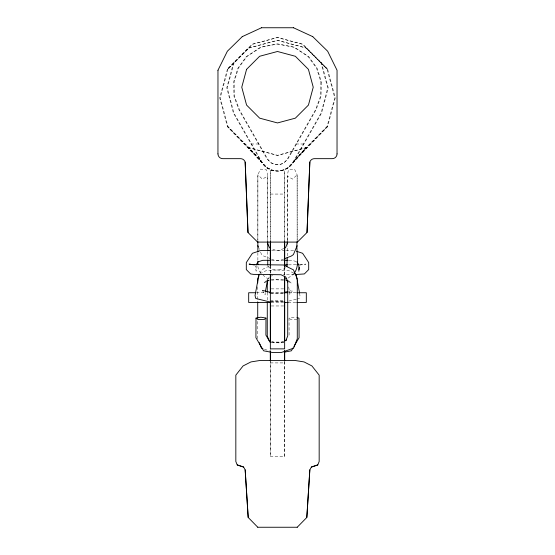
<?xml version="1.0" encoding="UTF-8"?>
<svg xmlns="http://www.w3.org/2000/svg" width="555" height="555" viewBox="0 0 555 555"><rect width="100%" height="100%" fill="white"/><g stroke="black" fill="none" stroke-linecap="round" stroke-linejoin="round"><path stroke-width="0.42" stroke-dasharray="2.77 2.08" d="M257.714 338.716L257.714 320.7M257.721 299.249L257.721 286.38M257.867 241.709L257.867 174.818L260.489 169.129L266.601 169.927L267.753 176.108L267.753 240.731M267.281 300.047L267.281 292.36M284.646 361.478L284.646 456.515L270.354 456.515L270.354 361.478M270.354 273.261L270.354 265.547M270.354 170.718L270.354 241.085L270.354 170.718L284.646 170.718L284.646 241.085L284.646 170.718M284.646 456.515L284.646 360.764M287.247 255.862L287.247 245.803M287.268 241.05L287.247 176.108L288.399 169.927L294.511 169.129L297.133 174.818L297.161 239.704M256.132 265.602L256.139 271.166L255.328 265.845M265.214 292.374L265.103 294.823L262.397 290.369M227.432 69.097L219.725 97.86L227.432 126.616L261.329 161.887A18.336 18.336 0 0 0 293.172 161.887L327.055 126.616L334.755 97.86L327.055 69.097L302.447 44.254L277.25 37.518L252.053 44.254L227.432 69.097L248.48 48.049L277.243 40.342L305.999 48.049L327.055 69.097M227.945 69.097L220.245 97.86L227.945 126.616L261.828 161.887A18.336 18.336 0 0 0 293.671 161.887L327.568 126.616L335.275 97.86L327.568 69.097L302.947 44.254L277.75 37.518L252.553 44.254L227.945 69.097L249.001 48.049L277.757 40.342L306.52 48.049L327.568 69.097M233.579 62.666L226.759 87.843L233.419 113.067L261.329 161.887L248.48 147.672L227.432 126.616M234.078 62.666L227.259 87.843L233.919 113.067L261.828 161.887L249.001 147.672L227.945 126.616M259.969 273.518L261.578 269.848L269.89 265.741M268.495 278.679L269.182 277.098M327.055 126.616L305.999 147.672L293.172 161.887L321.081 113.067L327.741 87.843L320.922 62.666M327.568 126.616L306.52 147.672L293.671 161.887L321.581 113.067L328.241 87.843L321.421 62.666M266.546 280.552L263.521 283.175L266.282 281.739M285.534 267.649L283.466 269.175L279.255 269.89L266.296 270.549L261.204 273.199M288.163 278.062L293.81 273.872M271.228 276.085L272.595 275.412M281.08 170.718L288.066 167.596L305.999 147.672L277.243 155.372L248.48 147.672L266.435 167.596L273.421 170.718M281.579 170.718L288.565 167.596L306.52 147.672L277.757 155.372L249.001 147.672L266.934 167.596L273.92 170.718M283.862 248.515L279.047 250.402L271.555 250.458M283.73 259.012L280.698 260.205L271.249 260.274M283.709 341.311L279.283 342.886L270.93 342.393M296.245 299.242L288.191 301.233M296.994 299.048L299.242 298.465L299.964 295.558L299.575 293.13M288.531 291.354L292.603 290.369L289.897 294.823L288.676 286.748M284.07 342.393L275.717 342.886L271.291 341.311M289.1 335.109L289.03 318.077L294.101 317.203L296.55 317.654M283.647 279.186L271.506 280.178M299.783 265.082L305.861 264.104L299.402 264.659M296.127 264.728L288.593 264.853M294.199 274.538L283.279 274.663M251.103 143.995L259.012 143.995M295.988 143.995L303.897 143.995M270.354 194.063L284.646 194.063M271.194 288.877L283.806 288.877M256.368 292.742L265.755 292.742M270.882 292.742L284.118 292.742M288.392 292.742L296.072 292.742M271.194 293.116L283.806 293.116M270.354 293.186L284.646 293.186M270.354 300.373L284.646 300.373M271.194 301.663L283.806 301.663M270.354 301.726L284.646 301.726M271.131 302.447L283.869 302.447M288.184 302.447L295.961 302.447M271.194 305.965L283.806 305.965M271.194 342.081L283.806 342.081M270.354 362.914L284.646 362.914M296.953 319.534L290.792 319.52L289.03 318.077M285.11 250.472L275.953 250.402L271.138 248.515M285.943 250.478L294.268 250.534M283.751 260.274L274.302 260.205L271.27 259.012M288.905 260.309L292.339 260.33L296.127 261.578M283.494 280.178L274.468 279.713L269.799 278.922M269.022 278.79L267.468 278.527L263.07 275.266M264.485 349.227L269.869 351.142M270.514 258.713L263.687 256.042L261.599 254.599L259.719 250.152M293.796 273.199L288.704 270.549L275.745 269.89L271.534 269.175L268.093 266.629M288.718 281.739L291.479 283.175L288.454 280.552M260.774 273.275L258.685 270.264L257.867 266.462M258.783 247.932L259.407 249.41M297.133 241.709L297.133 174.818L292.651 179.133L287.247 176.108L287.247 240.731M267.732 241.911L267.753 176.108L262.349 179.133L257.867 174.818L257.839 239.704M270.354 265.457L270.354 273.49M270.354 349.386L270.354 351.121M270.354 360.764L270.354 456.515M267.753 251.679L267.753 259.206M257.867 252.622L257.867 261.273M284.646 266.983L284.646 275.828L284.646 266.983M320.88 81.904L320.506 96.334L315.497 109.876L287.587 158.695A11.932 11.932 0 0 1 271.256 163.073L266.913 158.695L238.997 109.876L234.009 96.438L233.586 82.119L237.783 68.418L246.156 56.783L260.33 47.328L277.028 43.949L293.762 47.161L308.025 56.478L316.565 68.119L320.88 81.904M321.414 82.119L320.991 96.438L316.003 109.876L288.087 158.695L283.744 163.073A11.932 11.932 0 0 1 267.413 158.695L239.503 109.876L234.494 96.334L234.12 81.904L238.435 68.119L246.975 56.478L261.238 47.161L277.972 43.949L294.67 47.328L308.844 56.783L317.217 68.418L321.414 82.119"/><path stroke-width="0.83" d="M217.949 153.901L217.969 70.27M257.714 318.126L257.721 301.823M257.721 282.946L257.721 278.659L259.005 275.717M267.281 302.614L267.274 335.935L269.071 340.52M267.281 292.36L267.281 280.393M270.354 301.795L270.354 348.866L284.646 348.866L284.646 276.085M270.354 292.672L270.354 274.753M270.354 241.793L270.354 265.255L270.354 241.536M284.646 340.86L284.646 301.996M284.646 292.672L284.646 276.48M284.646 241.793L284.646 266.407L284.646 241.536M287.247 257.534L286.907 266.629M287.247 244.117L287.247 241.578M297.161 241.425C295.676 251.824 300.699 264.222 294.226 273.275M270.084 342.234L265.9 335.109L265.97 318.077L260.899 317.203L256.001 318.105L255.924 337.717L263.625 350.809L272.456 352.494L281.288 352.508L293.595 348.131L297.286 338.716L297.279 278.659L293.422 269.848L283.598 264.992L252.324 264.582L249.139 264.104L254.454 264.957M257.575 242.091L297.404 242.091L307.019 232.496L309.822 162.115A4.766 4.766 0 0 1 314.401 158.661L332.292 158.661A4.766 4.766 0 0 0 337.051 153.901M307.019 232.496L309.843 162.115M297.209 527.25L306.825 517.454L309.822 469.884L311.397 467.033L317.772 464.937L319.167 461.496L319.167 375.131L311.917 365.939L304.043 361.922L295.35 360.535L259.65 360.535L250.957 361.922L243.083 365.939L235.833 375.131L235.833 461.496L237.228 464.937L243.603 467.033L245.178 469.884L248.196 517.454L257.791 527.25M306.825 517.454L309.843 469.884M299.089 269.647L299.436 267.364M259.019 274.337L255.036 295.558L255.758 298.465L270.951 302.246M265.373 291.569L267.76 279.505M285.929 340.52L287.726 335.935L287.719 280.393M285.464 247.891L287.261 243.631M297.161 245.705L293.401 254.599L291.313 256.042L284.486 258.713M267.108 281.836L267.801 280.261M217.949 70.27L227.377 51.206L242.251 36.651M285.749 340.805L286.588 339.382M293.089 347.902L291.375 350.809L284.153 352.189M293.942 346.445L299.076 337.717L298.999 318.105L297.362 317.8M256.139 264.867L258.117 261.828L262.661 260.33L270.389 260.274M265.97 318.077L264.208 319.52L258.047 319.534L256.001 318.105M266.969 281.378L269.043 280.303M242.223 36.651L261.516 27.75M317.772 464.937L311.397 467.033M284.458 292.346L287.719 291.555M284.424 279.054L286.755 278.659M296.946 264.714L298.583 264.673M295.822 274.503L304.369 273.941L308.691 269.577L308.684 262.543L304.875 256.681L302.593 253.274L296.536 251.283M284.292 264.888L287.733 264.86M270.722 250.465L260.732 250.534L252.407 253.274L246.316 262.543L246.309 269.577L250.631 273.941L253.482 274.371L281.045 274.739L285.818 277.098L287.892 281.836M257.763 527.25L297.237 527.25M261.495 27.75L293.505 27.75M255.515 292.742L248.682 292.742L248.682 302.447L270.264 302.447M269.168 292.742L270.882 292.742M284.118 292.742L287.539 292.742M296.925 292.742L306.318 292.742L306.318 302.447L296.821 302.447M284.736 302.447L288.184 302.447M284.611 260.274L288.045 260.302M243.603 467.033L237.228 464.937M293.484 27.75L312.777 36.651M262.397 290.369L270.542 292.346M262.945 348.679L261.405 348.131L259.254 342.643M294.525 273.58L295.981 274.337L296.953 279.248M285.957 280.303L288.031 281.378M312.749 36.651L327.644 51.206L337.051 70.27L337.031 153.901M217.969 153.901A4.766 4.766 0 0 0 222.735 158.661L240.599 158.661A4.766 4.766 0 0 1 245.157 162.115L247.981 232.496L257.596 242.091M296.883 261.828L298.861 264.867L298.861 271.166M267.739 243.631L269.536 247.891M257.839 245.705L258.464 247.19M297.279 280.885L299.575 293.13M287.4 280.31L287.719 281.919M245.157 469.884L248.175 517.454M245.178 162.115L248.009 232.496M267.753 241.578L267.753 250.846M257.839 241.425L257.867 251.762M270.354 274.357L270.354 342.47M267.753 260.045L267.753 265.061M257.867 261.273L257.867 264.728M270.354 351.606L270.354 360.764L270.354 351.606M284.646 350.774L284.646 360.764L284.646 350.774M246.573 69.354L241.765 87.211L246.573 105.075L259.65 118.153L277.514 122.939L295.371 118.153L308.448 105.075L313.235 87.211L308.427 69.354L295.35 56.277L277.486 51.49L259.629 56.277L246.552 69.354"/></g></svg>
